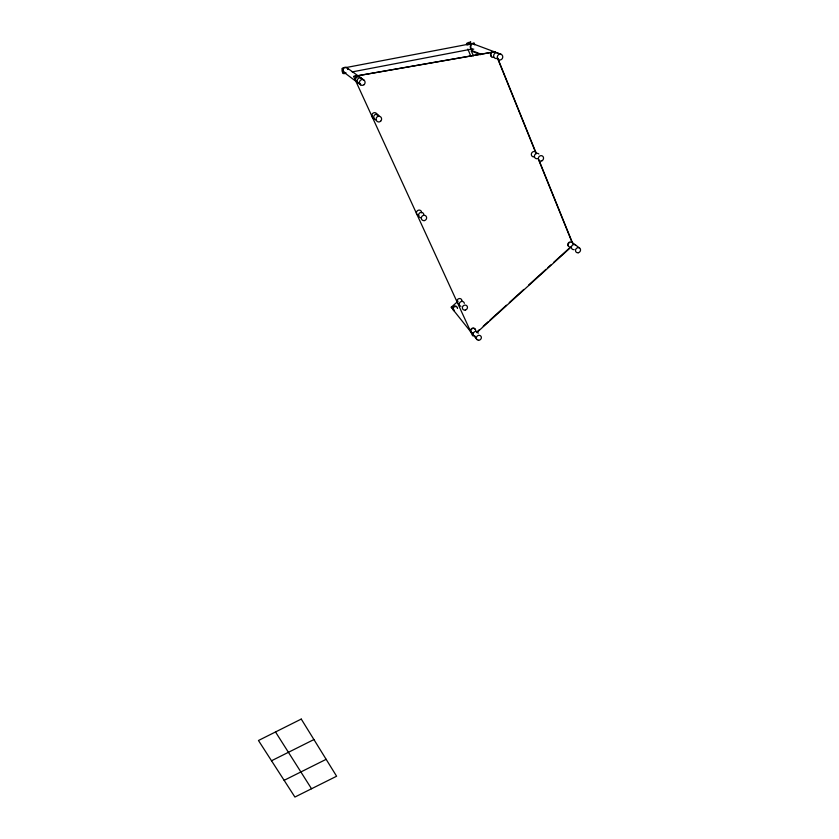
<?xml version="1.0" encoding="UTF-8"?>
<svg xmlns="http://www.w3.org/2000/svg" width="839" height="839" viewBox="0 0 839 839"><rect width="100%" height="100%" fill="white"/><g stroke="black" fill="none" stroke-linecap="round" stroke-linejoin="round"><path stroke-width="1.26" d="M342.815 69.417L343.927 72.28L360.676 84.896M343.235 73.622C342.585 60.628 339.837 76.559 345.783 73.129M457.454 308.06L456.773 306.717L454.287 306.434M470.836 44.991L470.878 48.536M467.008 45.033L470.994 44.006M477.443 331.468L479.373 329.717M483.233 326.214L488.067 321.83M489.997 320.079L506.41 305.197M509.304 302.575L523.788 289.445M528.612 285.071L545.99 269.309M547.919 267.557L550.824 264.935M553.719 262.313L569.167 248.302M476.73 332.643L571.422 246.802M453.469 309.706L451.246 307.2L458.094 301.201M454.266 306.434L452.861 309.088L454.371 310.808M473.364 55.794L471.287 50.99L471.979 50.623L481.313 54.304M271.521 760.763L313.912 739.558M284.127 780.322L326.151 759.326M342.26 68.274L474.035 43.146A2.716 0.598 81.4 0 1 474.748 44.687L474.696 44.803A2.737 2.517 -72.9 0 0 470.239 46.449M352.17 71.913L472.294 48.956M353.659 76.454L495.104 51.735L353.659 76.454L472.619 335.841M453.721 310.105L454.329 310.671M344.808 72.626L343.927 72.28M454.224 310.65L453.815 310.115M473.689 44.068L501.061 54.283A2.957 2.706 -70.3 0 1 501.712 59.265A2.957 2.706 -70.3 0 1 497.317 57.618A2.957 2.706 -70.3 0 1 501.061 54.283M495.104 52.333L494.234 51.735M471.287 50.99L480.6 54.692M494.517 51.84L495.125 52.175M346.811 67.707L357.854 75.657M359.858 77.104L363.874 79.999M571.275 241.8L579.602 248.04M355.767 80.817L355.327 79.904A2.895 2.758 -80.8 0 1 355.767 77.733M575.68 245.145L575.439 244.925A2.664 2.391 -50.5 0 0 571.464 246.635A2.664 2.391 -50.5 0 0 574.159 249.582M571.841 242.23L572.397 242.691M538.858 153.998L538.607 153.747A2.779 2.538 -59.2 0 0 534.495 155.519A2.779 2.538 -59.2 0 0 537.338 158.686M498.282 53.518L498.009 53.256A2.937 2.685 -70.6 0 0 494.528 53.644A2.937 2.685 -70.6 0 0 494.098 57.377A2.937 2.685 -70.6 0 0 497.433 58.269M451.256 307.2L452.672 308.773M453.291 309.958L476.867 339.491M347.524 68.515L347.975 69.501A2.727 2.601 -84 0 0 344.86 67.298A2.727 2.601 -84 0 0 342.784 70.497A2.727 2.601 -84 0 0 345.815 72.647M470.71 331.699L471.256 332.464A2.569 2.349 -39.4 0 0 472.913 333.23M275.517 731.965L311.531 788.754M467.868 49.071L470.868 56.307M497.548 57.776L536.184 153.222M538.628 159.263L572.869 243.834M497.768 58.919L536.142 153.684M539.089 160.973L572.041 242.366M470.899 331.877L470.742 331.353A2.569 2.349 -39.4 0 1 473.165 328.364A2.569 2.349 -39.4 0 1 475.671 330.87M470.658 331.573L470.501 331.048A2.559 2.349 -39.4 0 1 475.231 329.339M371.824 115.321L371.845 115.876M475.398 336.334A2.58 2.37 -39.3 0 1 473.186 334.016A2.58 2.37 -39.3 0 1 475.545 331.447A2.58 2.37 -39.3 0 1 478.157 333.314M360.508 83.638A2.916 2.779 -80.3 0 1 357.32 81.593A2.916 2.779 -80.3 0 1 359.04 78.058A2.916 2.779 -80.3 0 1 362.521 79.485M376.197 119.914A2.853 2.737 -72.5 0 1 373.68 117.156A2.853 2.737 -72.5 0 1 376.187 114.251A2.853 2.737 -72.5 0 1 379.134 116.506M460.915 306.329A2.622 2.423 -41.4 0 1 459.363 303.624A2.622 2.423 -41.4 0 1 461.911 301.421A2.622 2.423 -41.4 0 1 464.345 303.361M420.947 217.7A2.716 2.58 -51.8 0 1 418.577 215.141A2.716 2.58 -51.8 0 1 421.01 212.393A2.716 2.58 -51.8 0 1 423.81 214.469M493.877 57.398A2.905 2.664 -70.9 0 1 491.853 52.396L491.57 52.291A2.905 2.664 -70.9 0 0 491.602 56.853M472.042 332.821A2.559 2.349 -39.4 0 1 471.015 332.16M570.898 247.096A2.643 2.381 -50.7 0 1 568.223 244.17A2.643 2.381 -50.7 0 1 572.167 242.471M568.297 246.089A2.643 2.381 -50.7 0 1 569.377 242.114M360.718 78.184A2.895 2.758 -80.8 0 0 355.505 80.03L356.124 81.373A2.895 2.758 -80.8 0 0 358.001 82.348M357.12 82.065A2.895 2.758 -80.8 0 1 355.946 81.236M356.26 77.157A2.895 2.758 -80.8 0 1 358.977 76.59M534.254 156.83A2.758 2.517 -59.4 0 1 531.402 154.963A2.758 2.517 -59.4 0 1 533.164 151.681A2.758 2.517 -59.4 0 1 536.32 152.971M374.309 118.309A2.832 2.716 -73 0 1 371.824 115.803A2.832 2.716 -73 0 1 373.827 112.772A2.832 2.716 -73 0 1 377.005 114.23M377.214 114.922A2.832 2.716 -73 0 1 377.246 115.656M459.153 303.529A2.601 2.402 -41.6 0 1 456.919 301.379A2.601 2.402 -41.6 0 1 458.839 298.663A2.601 2.402 -41.6 0 1 461.733 299.869M461.922 300.477A2.601 2.402 -41.6 0 1 461.932 301.128M418.776 215.382A2.695 2.559 -52.1 0 1 416.427 213.075A2.695 2.559 -52.1 0 1 418.388 210.211A2.695 2.559 -52.1 0 1 421.419 211.522M421.608 212.173A2.695 2.559 -52.1 0 1 421.629 212.865M473.657 44.278A2.716 0.598 81.4 0 1 474.035 43.146M457.444 307.85A2.423 2.244 -40.5 0 1 457.465 308.458M454.266 310.598A2.423 2.244 -40.5 0 1 453.06 307.41A2.423 2.244 -40.5 0 1 456.521 306.403M473.762 49.081A2.737 2.517 -72.9 0 1 470.249 47.162M470.689 42.065C465.53 46.533 464.47 42.758 470.689 42.065M301.253 719.075L258.464 740.501L294.909 797.05L336.607 776.232L301.253 719.075M424.398 220.594A2.748 2.601 -51.3 0 0 426.034 216.147A2.748 2.601 -51.3 0 0 421.493 217.144A2.748 2.601 -51.3 0 0 424.398 220.594M465.288 310.073A2.643 2.444 -41.2 0 0 466.914 305.878A2.643 2.444 -41.2 0 0 462.53 306.864A2.643 2.444 -41.2 0 0 465.288 310.073M380.623 121.246A2.884 2.758 -71.9 0 0 379.784 116.369A2.884 2.758 -71.9 0 0 376.113 119.673A2.884 2.758 -71.9 0 0 380.623 121.246M541.921 160.815A2.811 2.559 -58.9 0 0 542.55 156.075A2.811 2.559 -58.9 0 0 538.334 158.214A2.811 2.559 -58.9 0 0 541.921 160.815M364.095 84.655A2.947 2.811 -79.8 0 0 363.224 79.663A2.947 2.811 -79.8 0 0 359.512 83.019A2.947 2.811 -79.8 0 0 364.095 84.655M578.302 252.738A2.695 2.412 -50.3 0 0 580.064 248.48A2.695 2.412 -50.3 0 0 575.711 249.445A2.695 2.412 -50.3 0 0 578.302 252.738M478.545 340.267A2.611 2.381 -39.1 0 0 481.167 336.617A2.611 2.381 -39.1 0 0 476.825 336.491A2.611 2.381 -39.1 0 0 478.545 340.267"/></g></svg>
